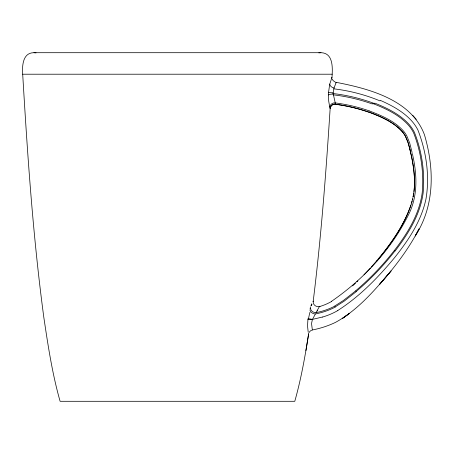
<?xml version="1.0" encoding="UTF-8"?>
<svg xmlns="http://www.w3.org/2000/svg" width="454" height="454" viewBox="0 0 454 454"><rect width="100%" height="100%" fill="white"/><g stroke="black" fill="none" stroke-linecap="round" stroke-linejoin="round"><path stroke-width="0.68" d="M305.917 350.601L308.612 333.951C305.065 356.594 301.042 379.221 294.782 401.296L60.104 401.296C52.284 373.88 48.045 345.63 43.839 317.488C33.017 236.772 27.524 155.467 22.7 74.212C22.104 66.017 22.626 52.778 33.766 52.704L321.114 52.704C333.576 53.078 332.578 68.418 332.01 77.242M328.441 94.954L328.707 101.163L329.769 107.258A4.869 4.722 -14.3 0 1 335.239 102.859L333.27 94.069A4.875 1.158 0.4 0 0 328.458 94.96A9.926 1.805 -86.5 0 1 328.503 92.605M328.531 92.525L329.672 84.433L331.948 77.39M413.98 191.543C415.416 179.812 413.883 167.974 411.528 156.465M313.027 301.626L313.215 301.155C321.143 237.215 326.006 172.946 330.137 108.665A4.875 4.875 0 0 1 335.665 104.142M322.493 317.028L312.471 319.378L307.954 318.924L307.534 325.995L308.209 332.197M413.707 193.166L413.543 194.545M413.679 193.716C415.535 180.959 413.969 168.008 411.324 155.478M413.583 193.994L413.401 195.368M413.446 194.823L413.35 195.64M413.089 196.73L413.299 195.64M413.248 195.912L413.146 196.457M413.14 196.73L412.919 197.541M412.794 198.353L412.493 199.414M412.675 198.886L412.425 199.686M411.653 202.563L412.482 199.686M412.107 201.128L411.222 204.011M335.937 82.855L336.142 82.412L333.877 88.502L333.213 92.849L328.588 92.565M411.273 204.016C405.604 221.666 395.252 237.363 384.101 251.993M410.808 205.458C402.715 228.708 387.449 248.622 371.378 266.929M311.342 305.792L311.949 304.214M331.664 78.071L331.908 77.481M312.471 319.378L315.371 314.009A4.869 3.348 17.4 0 1 309.951 309.861M319.304 306.705L319.968 306.268M319.258 306.779L319.446 306.427L318.577 306.609A4.869 4.818 -7.4 0 1 313.215 301.155M319.207 306.87L316.018 312.727A4.863 3.728 18.9 0 1 310.502 308.209M309.055 332.6C309.77 331.261 311.018 330.285 312.505 329.945C320.479 328.39 328.231 325.87 335.557 322.351C357.888 310.054 374.794 290.146 391.053 270.959L379.658 284.278C394.685 267.287 408.662 249.104 419.059 228.861L415.228 236.012C434.966 205.537 434.404 168.423 424.428 134.702C411.477 99.801 368.96 88.666 336.176 82.339M394.316 250.58C407.283 233.611 419.309 214.492 422.186 192.922C424.076 172.69 421.028 151.704 413.571 132.801A37.336 37.29 -39.7 0 0 408.464 125.185C398.935 114.612 385.594 108.483 372.547 103.438M395.133 251C408.197 233.906 420.291 214.629 423.145 192.893C425.001 172.492 421.953 151.318 414.383 132.273A38.425 38.38 -37.9 0 0 409.145 124.475C400.002 114.272 387.29 108.165 374.783 103.12M382.858 253.593L379.05 258.343M376.462 261.464L377.331 260.431M370.464 267.939L363.995 274.84M356.912 281.866L357.871 280.947M355.465 283.239L352.588 285.906M356.242 291.633L344.098 301.212L335.29 306.887M355.522 290.997L343.417 300.48L334.689 306.041M337.793 310.496C359.67 296.519 378.017 277.604 394.526 257.724C408.362 240.399 421.221 221.223 425.931 199.215C429.91 176.152 426.357 151.784 417.941 130.082A42.795 42.744 -45 0 0 412.187 121.479C403.651 111.741 391.944 105.487 380.248 100.334M331.499 301.337C363.989 279.011 392.04 248.633 409.343 213.034C418.168 194.454 416.92 173.088 412.323 153.548M320.938 52.704L318.844 52.863M36.042 52.863L33.942 52.704M22.7 74.212L332.18 74.212M369.777 111.099C382.007 115.747 394.793 121.139 403.612 131.189A29.175 29.175 0 0 1 406.892 136.104L409.707 143.072L412.107 152.572M369.425 112.206C381.468 116.82 394.1 122.137 402.721 132.114A27.637 27.626 -25.8 0 1 405.484 136.234L408.481 143.634L411.403 155.943M335.353 82.146L333.1 80.602L332.22 78.962M412.834 115.464L416.239 119.328M335.517 103.705L335.631 104.051A4.875 4.858 -34.6 0 0 330.12 108.568L329.825 107.467M312.505 329.945L312.414 329.632M308.612 333.951L308.493 333.469M312.227 328.929L311.54 323.56L312.409 319.389A4.869 0.38 7.2 0 0 307.925 319.122M409.888 149.111L407.686 141.381L405.394 136.228A27.649 27.637 -23 0 0 402.619 132.131C393.964 122.211 381.36 116.916 369.34 112.308A169.047 168.644 -2.4 0 0 335.602 104.278M409.928 149.139L410.11 150.058M410.149 150.087L411.506 156.437M333.917 88.848A173.349 171.72 -1.4 0 1 380.021 100.884M334.025 87.974A4.869 3.66 13.7 0 1 329.757 84.064M337.827 310.553A70.154 70.041 37.7 0 1 322.505 317.068M333.128 93.552A173.95 172.469 -1.4 0 1 374.601 103.603M333.14 94.182A4.778 1.714 -89.9 0 1 333.066 92.854M395.014 250.903A272.02 271.764 -74.5 0 1 356.157 291.525M335.364 307.029A71.267 71.25 60.7 0 1 315.36 313.941M317.601 310.196A14.301 0.397 -59.6 0 1 317.164 311.058M333.179 94.829A174.756 173.212 -1.7 0 1 372.348 103.989M394.271 250.546A267.667 267.622 -73.3 0 1 355.493 290.957M334.751 306.161A69.871 69.865 66.8 0 1 316.069 312.647M335.234 102.916A171.419 171.408 -2 0 1 369.794 111.054M331.585 301.484A58.418 58.248 65.5 0 1 320.025 306.444M335.648 104.278A169.302 169.081 -2.1 0 1 369.329 112.331M310.065 308.476A19.176 2.349 -79.4 0 1 310.632 306.915M308.431 319.077A13.013 1.634 -79.6 0 1 309.963 312.256M310.956 305.758A25.594 1.958 -76.6 0 1 311.75 303.822M349.325 313.493L342.804 318.186L349.325 313.493"/></g></svg>
